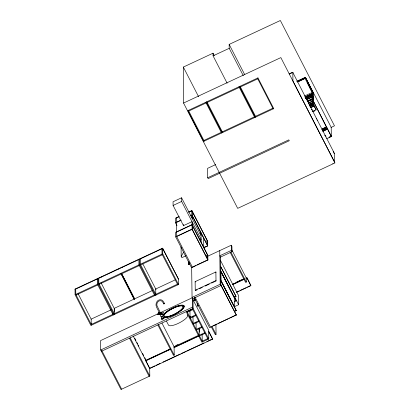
<?xml version="1.0" encoding="UTF-8"?>
<svg xmlns="http://www.w3.org/2000/svg" width="410" height="410" viewBox="0 0 410 410"><rect width="100%" height="100%" fill="white"/><g stroke="black" fill="none" stroke-linecap="round" stroke-linejoin="round"><path stroke-width="0.61" d="M162.314 313.845L162.273 314.198L161.673 314.162L161.73 313.332L161.689 313.686M162.273 314.198L162.288 313.722M161.673 314.162L161.714 313.809M159.454 313.881L159.797 313.465M159.633 314.039L159.685 313.655L158.906 314.204M158.214 314.111L158.127 314.496L158.921 314.444M160.464 314.772L156.63 307.356L156.077 305.553A5.033 4.249 89.6 0 1 158.06 300.484A5.033 4.249 89.6 0 1 162.78 300.73L164.569 303.492L163.892 303.979L162.304 301.499A4.074 3.439 89.6 0 0 158.48 301.304A4.074 3.439 89.6 0 0 156.876 305.409L160.92 313.891M161.258 316.31L161.191 316.915L161.473 316.884M161.555 313.558L161.371 314.024L161.796 314.409L162.406 314.327L162.591 313.86M304.543 96.017L312.03 92.522L304.84 77.91L305.45 77.336L296.809 81.375M304.84 77.91L305.163 77.557L297.101 81.318M305.404 78.248L305.132 77.772M305.035 97.078L313.102 93.311L305.696 78.115L297.593 81.949M313.102 93.311L305.076 97.006M314.634 110.587L314.506 110.818A0.902 0.856 -0.8 0 1 313.85 111.125L313.614 111.1M185.904 255.789L181.871 257.675L181.194 256.358L183.603 252.145M159.029 314.747L158.383 313.829L158.716 313.353L159.393 313.742L158.993 313.394M159.116 313.706L158.783 314.183L159.516 313.496L158.721 314.045L158.67 314.429L159.034 314.347M306.198 98.61L306.511 98.169L305.819 98.072M306.454 99.107L306.68 98.549M306.583 99.353L306.808 98.8M307.469 99.358L307.782 98.59M161.991 318.339L161.525 319.067L163.58 318.329L164.046 317.601L163.559 317.606M160.151 314.08L159.869 314.501L161.074 314.075M162.334 318.329C161.32 319.662 164.892 317.355 162.78 318.073M161.34 313.819L160.018 314.506L162.201 318.755L161.914 319.344M161.217 313.752L161.596 313.481M162.708 314.455L161.812 314.757L161.125 314.157M305.43 97.472L311.948 93.921M305.435 97.621L311.948 94.064M243.263 75.65L229.216 48.318L229.164 44.408L280.348 20.5L334.478 125.829L331.029 127.438M183.557 103.043L280.85 57.595L334.98 162.924L237.687 208.367L183.557 103.043L183.347 67.071L213.041 53.197L214.215 55.478M227.125 83.189L213.077 55.857L229.216 48.318M188.764 111.048L206.102 102.951M207.209 102.433L239.302 87.443M240.409 86.925L257.746 78.828M289.127 73.795L292.617 72.293A2.439 0.671 -27.2 0 1 292.822 72.452L334.539 153.627L334.657 162.273L292.94 81.098L292.822 72.452L289.383 74.056M297.609 81.918L305.696 78.115M203.878 140.451L221.215 132.353M222.317 131.835L254.41 116.845M255.517 116.327L272.855 108.23M326.719 138.718L331.326 136.566L331.203 127.356L313.23 92.383L312.938 92.522L312.753 100.732M307.761 82.723L312.943 92.742L313.235 92.604L305.45 77.336M305.798 97.693L311.549 95.002M305.593 97.79L311.831 94.894M312.333 94.807L305.599 97.939M305.527 98.461L311.974 95.945M311.979 96.094L305.532 98.61M306.239 99.717L312.358 96.837M313.03 99.42L313.163 96.632L312.871 96.77L312.927 100.968L312.635 101.106L312.809 92.276M306.239 99.866L311.995 97.18L312.02 99.169L307.187 101.424M307.577 100.937L308.73 100.399M309.878 99.866L311.605 99.056M307.582 101.085L312.184 98.938M307.228 101.557L312.02 99.317L312.174 101.48L312.02 99.317M307.889 101.552L312.148 99.563M308.32 102.971L312.046 101.234M308.448 103.223L313.225 100.978L313.163 96.632M309.125 104.196L313.732 102.044L326.483 127.141L321.876 129.293M309.13 104.345L313.737 102.192M309.386 104.991L313.993 102.838M309.494 105.17L312.948 103.561L313.076 103.807L313.332 104.376L309.878 105.99M309.622 105.421L313.076 103.807M309.622 105.493L313.076 103.879M309.878 105.77L313.332 104.376M310.057 106.364L313.127 104.929L314.086 105.847L316.136 109.834L312.522 111.52M310.109 106.492L313.184 105.057L314.157 105.99L316.136 109.798M310.498 107.522L314.086 105.847M310.57 107.625L314.157 105.949L310.575 107.666M215.67 164.574L207.583 168.356L207.711 177.745L208.162 178.622L289.27 140.738L288.819 139.861L207.711 177.745M322.45 128.73L326.478 126.849L326.483 127.141M322.127 129.498L326.734 127.346L331.326 136.566M322.127 129.642L326.739 127.489M322.388 130.288L326.995 128.135M322.496 130.467L325.95 128.858L326.078 129.104L326.334 129.673L322.88 131.287M322.624 130.718L326.078 129.104M322.624 130.79L326.078 129.181M322.88 131.067L326.334 129.673M201.09 235.745L181.579 197.784L173.051 201.766L173.097 205.446L183.583 225.843M173.097 205.446L181.63 201.459L181.579 197.784M329.594 137.007L331.321 136.202M329.02 137.35L331.326 136.274L313.225 100.978M178.698 216.68L175.485 218.181L175.547 222.876L177.012 225.72M188.421 212.139L191.854 210.535L207.644 241.254L207.706 245.949L203.703 247.819M176.413 217.987L179.272 216.649M188.995 212.103L191.859 210.771L207.644 241.49M176.469 222.21L181.046 220.073M190.199 215.798L191.916 214.994L207.701 245.718L203.698 247.589M175.547 222.876L181.046 220.308M190.773 215.762L191.916 215.229L207.706 245.949M176.602 232.07L192.049 224.854L207.834 255.579M176.659 236.298L192.105 229.082L207.896 259.802M175.741 236.965L175.675 232.27L192.044 224.624L207.834 255.343L207.896 260.037L191.526 267.684L175.741 236.965L192.111 229.318L192.003 221.646L183.475 225.633L183.46 224.408M113.939 314.67L98.154 283.951L98.077 278.313L75.02 289.086L75.097 294.718L90.887 325.438L178.493 284.514L178.417 278.882L162.632 248.163L139.574 258.93L139.651 264.563L155.441 295.287M75.025 289.398L162.637 248.475L178.422 279.195M199.921 233.531L201.054 233.003L201.182 242.397M75.097 294.718L162.708 253.795L162.632 248.163M76.127 295.056L97.8 284.93M99.184 284.284L139.297 265.547M140.681 264.901L162.355 254.779M200.003 239.952L201.141 239.419L181.63 201.459M205.589 241.633L207.306 240.834L207.363 245.057M205.779 255.722L207.496 254.917L207.557 259.146M189.697 263.886L188.774 264.322L188.615 264.014L189.538 263.584M207.68 256.245L231.266 245.226L231.942 246.543L232.009 251.709L220.483 257.096L219.806 255.778L231.332 250.392L231.266 245.226M195.877 265.413L192.449 267.253L176.664 236.534L176.408 217.751M197.025 264.88L207.322 260.068M111.13 309.811L91.169 319.134L91.24 324.459L112.909 314.337L112.893 313.153M152.617 290.434L114.221 308.366L114.293 313.691L154.411 294.949M175.111 279.922L155.723 288.983L155.795 294.303L177.463 284.181M197.159 289.803L195.432 290.608L195.247 290.26L195.134 281.649L215.88 271.958L216.065 272.307M195.247 290.26L215.998 280.568L215.88 271.958M199.465 288.727L202.345 287.379M205.225 286.031L209.264 284.145M211.57 283.069L216.178 280.917L215.998 280.568M101.337 350.068L101.357 351.319L193.115 308.458L192.987 299.064L192.064 297.404L220.19 284.263L219.734 250.612M158.26 313.655L100.552 340.613L100.681 350.002L120.976 389.5L149.799 376.037L149.686 367.898M159.992 312.845L192.31 297.747L192.439 307.141L208.787 338.957L201.874 342.191L186.196 311.687M192.741 298.721L220.867 285.58L220.483 257.008M194.34 298.044L195.262 297.614M195.442 299.951L194.519 300.381L194.361 300.074L195.283 299.643M236.493 282.147L241.71 279.707M232.434 284.356L244.037 278.938M232.439 284.519L244.042 279.102M245.78 278.287L246.943 277.744L250.889 285.662L236.391 292.438M232.444 284.755L244.042 279.338M100.681 350.002L192.439 307.141M231.963 250.136L246.246 277.929L246.302 282.075L245.61 282.398L230.164 252.334M198.835 305.445L197.451 306.091L197.292 305.783L198.214 305.353M187.001 311.585L192.536 309.002M187.339 312.241L192.874 309.658M236.965 291.93L239.286 290.844M240.445 290.306L246.246 287.594M247.409 287.051L250.31 285.698M195.58 314.926L190.045 317.509L189.953 310.621M234.335 297.194L235.483 296.661M234.341 297.429L236.058 296.389L220.606 266.331M190.383 318.165L195.918 315.582M234.397 301.888L236.119 300.853L220.667 270.79M198.624 320.851L193.089 323.434L192.997 316.546M193.428 324.09L198.963 321.507M234.566 306.608L238.62 304.717L238.497 295.482L220.426 260.319M234.525 311.282L236.247 310.478L220.795 280.414M201.669 326.775L196.139 329.358L196.041 322.47M234.53 311.518L236.247 310.478M196.477 330.019L202.007 327.431M212.78 325.93L216.798 324.054M217.946 323.516L228.273 318.693M229.421 318.155L236.309 314.936L220.857 284.878M236.309 314.936L209.566 327.667L194.335 297.932L194.361 300.074M175.711 345.589L178.027 344.508M173.978 346.793L198.865 335.165M204.713 332.7L199.183 335.283L199.091 328.395M133.209 335.985L145.74 360.375L170.524 348.797M208.685 331.208L212.636 339.126L149.696 368.523L145.745 360.61L170.575 349.012M174.04 347.393L198.87 335.795M145.75 360.846L170.575 349.248M174.04 347.629L198.87 336.031M199.521 335.944L205.051 333.356M216.055 334.396L215.363 334.719L211.416 327.036L212.108 326.714L216.055 334.396L215.916 324.254M207.757 338.624L202.227 341.207L202.135 334.319M161.904 323.013L174.096 346.737L174.209 355.111L173.517 355.434L157.84 324.935M154.888 365.863L149.691 368.293L145.745 360.61M156.041 365.325L160.084 363.434M162.975 362.086L180.297 353.994M181.451 353.456L185.494 351.57M186.647 351.027L203.97 342.934M206.855 341.586L212.631 338.891M292.125 72.672L292.73 72.519A2.439 0.671 -27.2 0 1 292.94 72.678M332.756 163.528L333.058 163.4M160.597 313.824L161.181 313.665M333.919 153.545L334.334 153.468A2.439 0.671 -27.2 0 1 334.539 153.627M311.415 109.624L311.769 109.567A2.439 0.671 -27.2 0 1 311.979 109.726M312.194 111.136L312.548 111.079A2.439 0.671 -27.2 0 1 312.758 111.238M333.151 151.777L333.448 151.741A2.439 0.671 -27.2 0 1 333.653 151.9M316.32 118.792L316.51 118.782A2.439 0.671 -27.2 0 1 316.715 118.941M324.904 135.5L325.094 135.49A2.439 0.671 -27.2 0 1 325.304 135.648M306.326 98.702L308.843 98.328L306.332 98.846M162.386 314.485L161.35 314.188M333.54 152.197L333.678 152.197A2.439 0.671 -27.2 0 1 333.889 152.356M162.088 316.879L160.884 316.315M311.79 109.788L311.887 109.793A2.439 0.671 -27.2 0 1 312.097 109.952M163.698 317.883L164.2 318.155L162.944 319.062L162.16 319.344L161.658 319.067M313.732 111.084L313.85 111.089A0.902 0.856 -0.8 0 0 314.506 110.782M316.33 118.546L316.392 118.557A2.439 0.671 -27.2 0 1 316.597 118.715M324.915 135.254L324.976 135.259A2.439 0.671 -27.2 0 1 325.186 135.418M158.383 313.829L159.059 314.219M317.14 120.063L317.166 120.063A2.439 0.671 -27.2 0 1 317.376 120.227M305.46 77.577L313.235 92.604M308.848 98.477L308.463 97.585M257.408 78.166L273.193 108.891M229.164 44.408L244.673 74.584M240.07 86.269L255.855 116.988M239.517 86.525L255.302 117.245M238.963 86.782L254.748 117.506M206.871 101.772L222.656 132.497M206.317 102.034L222.107 132.753M205.764 102.29L221.554 133.014M183.347 67.071L198.563 96.673M188.426 110.392L204.216 141.112M250.889 285.662L246.943 277.744M231.332 250.392L232.009 251.709M230.856 252.012L246.302 282.075M220.611 266.561L236.058 296.625M234.54 296.779L238.62 304.717M220.672 271.025L236.119 301.089M220.8 280.65L236.252 310.713M220.862 285.109L236.309 315.172M192.111 229.318L207.896 260.037M220.19 284.263L220.867 285.58M181.517 247.845L181.066 246.963L181.194 256.358M188.749 262.518L188.913 262.062L189.092 264.06L189.077 262.856M189.092 263.825L188.61 263.666L188.769 263.973M195.134 281.649L195.314 281.998M195.037 297.173L210.484 327.001M194.494 298.582L194.658 298.126L194.842 300.125L194.827 298.916M197.272 303.979L197.451 306.091M194.837 299.889L194.355 299.731L194.514 300.038M197.769 305.593L197.287 305.435L197.446 305.742M192.997 299.695L208.669 330.193L208.787 338.957M208.69 331.444L212.636 339.126M192.423 308.781L208.095 339.28M162.708 253.795L178.493 284.514M177.802 284.837L162.017 254.118L161.945 248.798M186.888 311.364L202.566 341.868M142.905 264.04L156.061 289.639M156.133 294.964L140.343 264.24L140.271 258.92M154.749 295.61L138.959 264.886L138.887 259.566M166.419 321.056L168.392 324.894A10.762 2.967 -27.2 0 0 179.913 322.562A10.762 2.967 -27.2 0 0 187.206 314.875M163.944 317.883L163.8 317.601L163.364 317.919L162.544 316.325M158.532 324.612L174.209 355.111M121.688 273.634L134.552 298.664M121.693 273.947L134.557 298.977M121.227 273.849L134.09 298.88M120.94 273.593L134.388 299.761M134.767 338.26L135.92 340.51M136.981 342.57L137.56 343.693M138.232 345L138.805 346.122M142.557 353.42L143.71 355.665M144.771 357.73L145.35 358.853M130.175 337.855L149.799 376.037M101.111 282.854L114.559 309.027L114.595 311.39M129.483 338.178L149.107 376.359M114.631 314.347L98.846 283.628L98.774 278.303M113.247 314.993L97.462 284.273L97.39 278.949M78.059 293.627L91.215 319.226M91.579 325.115L75.788 294.395L75.717 289.076M102.049 350.996L121.667 389.177M307.618 82.748L310.38 88.365M313.23 92.383L313.291 96.878M311.943 93.557L311.989 97.032M308.817 96.304L308.433 95.561M213.041 53.197L213.077 55.857M203.647 238.051L203.775 247.44M199.419 328.43L199.47 332.187M197.758 304.625L197.774 305.829L197.594 303.83M197.266 303.636L197.292 305.783M194.489 298.239L194.519 300.381M192.367 216.106L192.408 218.848M192.454 222.527L192.495 225.5M192.198 211.427L192.254 215.655M192.387 225.515L192.444 229.738M191.854 210.535L191.957 217.971M191.649 266.925L192.064 297.404M190.358 316.289L190.378 317.54M188.774 264.322L188.585 261.867L188.615 264.014M145.729 359.596L145.74 360.375M139.349 259.351L139.344 259.038L119.059 268.514L119.059 268.827M136.345 260.437L136.351 260.75M122.052 267.115L122.057 267.428M118.598 269.042L118.598 268.729L98.308 278.205L98.313 278.518M115.599 270.128L115.605 270.441M101.306 276.806L101.311 277.119M91.553 323.341L91.568 324.525M182.44 305.235A11.921 3.285 -27.2 0 1 178.248 312.497A11.921 3.285 -27.2 0 1 163.385 317.304M163.031 315.577A11.921 3.285 -27.2 0 1 170.104 309.54M170.637 309.232A11.921 3.285 -27.2 0 1 175.085 307.064M175.634 306.844A11.921 3.285 -27.2 0 1 180.6 305.373M183.014 307.654A10.762 2.967 -27.2 0 1 167.798 316.745A10.762 2.967 -27.2 0 1 168.894 310.678A10.762 2.967 -27.2 0 1 183.183 306.716M325.755 136.771A2.439 0.671 -27.2 0 1 325.96 136.93M157.748 314.332L157.712 314.634L157.199 314.019L157.748 314.332M158.419 312.312L158.327 312.697L158.767 312.902L159.126 312.645L158.419 312.312M163.841 303.841L164.671 303.492L163.841 303.841M161.33 312.261L160.828 312.886L161.33 312.261M163.375 314.05L162.873 314.675L163.375 314.05M161.232 314.414L160.679 313.932L161.232 314.414M163.37 312.876L162.816 312.389L163.37 312.876M257.962 77.91L187.872 110.649L203.662 141.368L273.747 108.629L257.962 77.91M234.433 298.029L220.898 271.697L221.021 280.619L234.551 306.952L234.433 298.029M169.171 316.243A10.762 2.967 -27.2 0 0 183.116 306.583A10.762 2.967 -27.2 0 0 168.105 311.031A10.762 2.967 -27.2 0 0 169.171 316.243M168.71 316.776A11.921 3.285 -27.2 0 0 184.151 306.08A11.921 3.285 -27.2 0 0 167.531 311A11.921 3.285 -27.2 0 0 168.71 316.776"/></g></svg>
